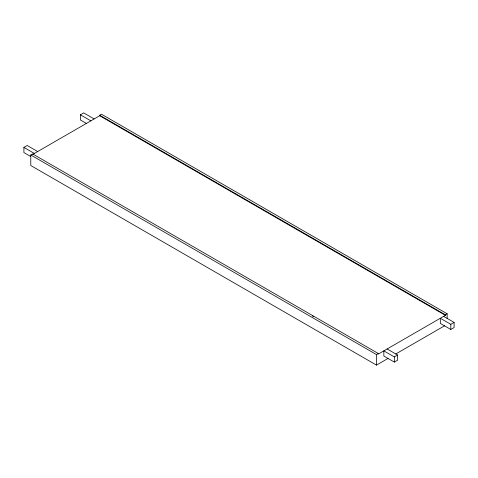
<?xml version="1.0" encoding="UTF-8"?>
<svg xmlns="http://www.w3.org/2000/svg" width="478" height="478" viewBox="0 0 478 478"><rect width="100%" height="100%" fill="white"/><g stroke="black" fill="none" stroke-linecap="round" stroke-linejoin="round"><path stroke-width="0.72" d="M30.682 156.479L23.9 152.566L23.9 147.403L27.192 145.503L37.672 151.55M86.542 123.515L80.382 119.96L80.382 114.792L83.674 112.892L94.154 118.944M388.046 358.428L376.479 365.108L30.777 165.519L30.777 154.992L32.612 153.928L378.319 353.517L378.319 354.061L445.388 315.337L445.388 314.793L99.681 115.204L99.681 115.748L445.388 315.337M99.681 115.204L101.45 114.188L447.151 313.777L447.151 318.689M32.612 154.472L99.681 115.748M30.777 154.992L376.479 354.58L378.319 353.517M445.388 314.793L447.151 313.777M395.754 353.977L444.582 325.793M394.326 356.917L397.618 355.017L397.618 360.179L394.326 362.079L383.846 356.032L383.846 350.87L394.326 356.917L394.326 362.079M450.808 324.311L454.1 322.411L454.1 327.573L450.808 329.473L440.328 323.421L440.328 318.258L450.808 324.311L450.808 329.473M443.62 316.358L454.1 322.411M80.382 114.792L90.862 120.844M387.138 348.964L397.618 355.017M23.9 147.403L34.38 153.456M312.409 316.006L313.699 316.753M376.479 354.58L376.479 365.108"/></g></svg>
